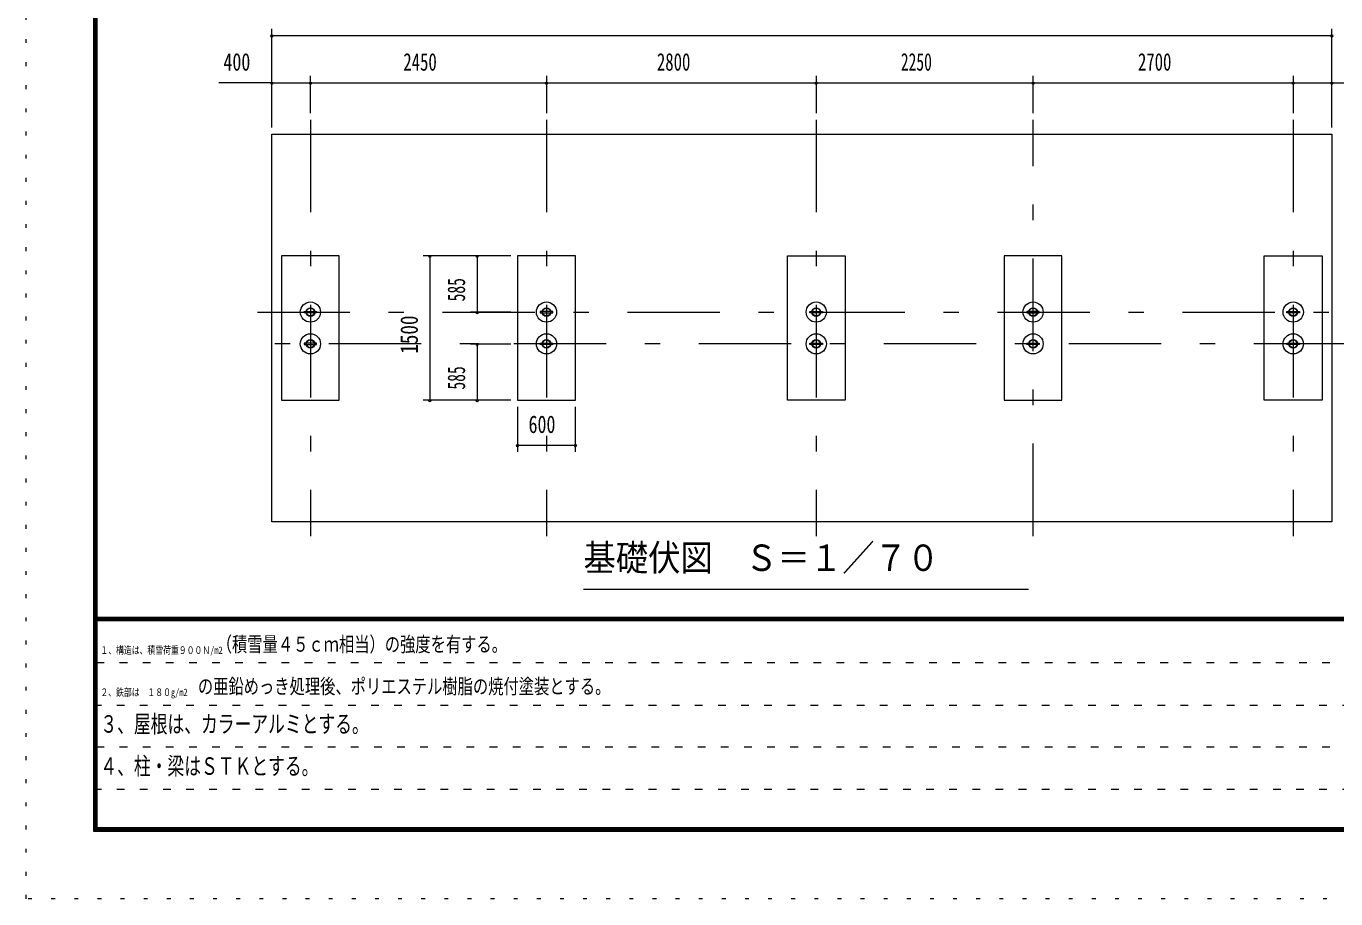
# Model space of a CAD drawing. Units: millimetres, scale not verified, with parts at other scales. Extents: x -31545 to 31552, y -14700 to 14700.
# Drawn here: x -10028 to 3563, y -14700 to -5647 of the extents above; entities that cross this region are included whole.
import ezdxf
from ezdxf.enums import TextEntityAlignment as Align

# ---------------------------------------------------------------- set-up
doc = ezdxf.new("R2010")
doc.units = ezdxf.units.MM
doc.header["$LTSCALE"] = 80
for name, pattern in [('USER1', [3, 1, -2]), ('USER3', [24, 12, -5, 2, -5]), ('USER4', [3, 0.5, -2.5])]:
    doc.linetypes.add(name, pattern=pattern)
doc.layers.add('0-1_0-F1TEXT', color=7, linetype='Continuous')
for name, color, linetype, lineweight in [('0-2_1-07BOLD', 7, 'Continuous', 18), ('0-3_1-27CENTER', 3, 'USER3', 18), ('0-5_1-57DIM', 3, 'Continuous', 18), ('0-C_F-F1PAPER', 5, 'Continuous', 18), ('0-D_F-E_J_ADD', 5, 'USER4', 18)]:
    doc.layers.add(name, color=color, linetype=linetype, lineweight=lineweight)
doc.styles.add('ＭＳ ゴシック', font='')
doc.styles.get('ＭＳ ゴシック').set_extended_font_data('MS Gothic')

msp = doc.modelspace()

# ---------------------------------------------------------------- linework, layer by layer
at = {"layer": '0-2_1-07BOLD'}
for p, q in [((-7143.51, -8605.96), (-7122.58, -8605.96)), ((-7118.33, -8605.96), (-7038.69, -8605.96)), ((-7038.69, -8618.96), (-7118.33, -8618.96)), ((-4693.51, -8618.96), (-4672.58, -8618.96)), ((-4588.68, -8605.96), (-4668.33, -8605.96)), ((-4668.33, -8618.96), (-4588.68, -8618.96)), ((-1893.51, -8605.96), (-1872.58, -8605.96)), ((-1868.33, -8605.96), (-1788.68, -8605.96)), ((-1788.68, -8618.96), (-1868.33, -8618.96)), ((356.49, -8618.96), (377.42, -8618.96)), ((461.31, -8605.96), (381.67, -8605.96)), ((381.67, -8618.96), (461.31, -8618.96)), ((3056.49, -8605.96), (3077.42, -8605.96)), ((3081.67, -8605.96), (3161.32, -8605.96)), ((3161.32, -8618.96), (3081.67, -8618.96)), ((-7122.58, -8935.96), (-7143.51, -8935.96)), ((-7038.69, -8935.96), (-7118.33, -8935.96)), ((-7118.33, -8948.96), (-7038.69, -8948.96)), ((-4693.51, -8935.96), (-4672.58, -8935.96)), ((-4668.33, -8935.96), (-4588.68, -8935.96)), ((-4588.68, -8948.96), (-4668.33, -8948.96)), ((-1893.51, -8935.96), (-1872.58, -8935.96)), ((-1868.33, -8935.96), (-1788.68, -8935.96)), ((-1788.68, -8948.96), (-1868.33, -8948.96)), ((356.49, -8935.96), (377.42, -8935.96)), ((381.67, -8935.96), (461.31, -8935.96)), ((461.31, -8948.96), (381.67, -8948.96)), ((3056.49, -8935.96), (3077.42, -8935.96)), ((3081.67, -8935.96), (3161.31, -8935.96)), ((3161.31, -8948.96), (3081.67, -8948.96))]:
    msp.add_line(p, q, dxfattribs=at)
for points in [[(-7478.51, -6767.46), (3521.49, -6767.46), (3521.49, -10787.46), (-7478.51, -10787.46)], [(-7378.51, -8027.46), (-7378.51, -9527.46), (-6778.51, -9527.46), (-6778.51, -8027.46)], [(-4928.51, -8027.46), (-4928.51, -9527.46), (-4328.51, -9527.46), (-4328.51, -8027.46)], [(-2128.51, -8027.46), (-1528.51, -8027.46), (-1528.51, -9527.46), (-2128.51, -9527.46)], [(121.49, -8027.46), (121.49, -9527.46), (721.49, -9527.46), (721.49, -8027.46)], [(2821.49, -8027.46), (3421.49, -8027.46), (3421.49, -9527.46), (2821.49, -9527.46)]]:
    msp.add_lwpolyline(points, close=True, dxfattribs=at)
for points in [[(-7122.58, -8618.96), (-7143.51, -8618.96), (-7143.51, -8605.96)], [(-7034.43, -8605.96), (-7013.51, -8605.96), (-7013.51, -8618.96), (-7034.43, -8618.96)], [(-4672.58, -8605.96), (-4693.51, -8605.96), (-4693.51, -8618.96)], [(-4584.43, -8618.96), (-4563.51, -8618.96), (-4563.51, -8605.96), (-4584.43, -8605.96)], [(-1872.58, -8618.96), (-1893.51, -8618.96), (-1893.51, -8605.96)], [(-1784.43, -8605.96), (-1763.5, -8605.96), (-1763.5, -8618.96), (-1784.43, -8618.96)], [(377.42, -8605.96), (356.49, -8605.96), (356.49, -8618.96)], [(465.57, -8618.96), (486.49, -8618.96), (486.49, -8605.96), (465.57, -8605.96)], [(3077.42, -8618.96), (3056.49, -8618.96), (3056.49, -8605.96)], [(3165.57, -8605.96), (3186.5, -8605.96), (3186.5, -8618.96), (3165.57, -8618.96)], [(-7143.51, -8935.96), (-7143.51, -8948.96), (-7122.58, -8948.96)], [(-7034.43, -8948.96), (-7013.51, -8948.96), (-7013.51, -8935.96), (-7034.43, -8935.96)], [(-4672.58, -8948.96), (-4693.51, -8948.96), (-4693.51, -8935.96)], [(-4584.43, -8935.96), (-4563.51, -8935.96), (-4563.51, -8948.96), (-4584.43, -8948.96)], [(-1872.58, -8948.96), (-1893.51, -8948.96), (-1893.51, -8935.96)], [(-1784.43, -8935.96), (-1763.5, -8935.96), (-1763.5, -8948.96), (-1784.43, -8948.96)], [(377.42, -8948.96), (356.49, -8948.96), (356.49, -8935.96)], [(465.57, -8935.96), (486.49, -8935.96), (486.49, -8948.96), (465.57, -8948.96)], [(3077.42, -8948.96), (3056.49, -8948.96), (3056.49, -8935.96)], [(3165.57, -8935.96), (3186.5, -8935.96), (3186.5, -8948.96), (3165.57, -8948.96)]]:
    msp.add_lwpolyline(points, dxfattribs=at)
for centre, radius in [((-7078.51, -8612.46), 105), ((-4628.51, -8612.46), 105), ((-1828.51, -8612.46), 105), ((421.49, -8612.46), 105), ((3121.49, -8612.46), 105), ((-7078.51, -8612.46), 44.55), ((-7078.51, -8612.46), 40.35), ((-4628.51, -8612.46), 44.55), ((-4628.51, -8612.46), 40.35), ((-1828.51, -8612.46), 44.55), ((-1828.51, -8612.46), 40.35), ((421.49, -8612.46), 44.55), ((421.49, -8612.46), 40.35), ((3121.49, -8612.46), 44.55), ((3121.49, -8612.46), 40.35), ((-7078.51, -8942.46), 105), ((-7078.51, -8942.46), 44.55), ((-7078.51, -8942.46), 40.35), ((-4628.51, -8942.46), 105), ((-4628.51, -8942.46), 44.55), ((-4628.51, -8942.46), 40.35), ((-1828.51, -8942.46), 105), ((-1828.51, -8942.46), 44.55), ((-1828.51, -8942.46), 40.35), ((421.49, -8942.46), 105), ((421.49, -8942.46), 44.55), ((421.49, -8942.46), 40.35), ((3121.49, -8942.46), 105), ((3121.49, -8942.46), 44.55), ((3121.49, -8942.46), 40.35)]:
    msp.add_circle(centre, radius, dxfattribs=at)
at = {"layer": '0-3_1-27CENTER'}
for p, q in [((-7078.51, -6617.46), (-7078.51, -10937.46)), ((-4628.51, -6617.46), (-4628.51, -10937.46)), ((-1828.51, -6617.46), (-1828.51, -10937.46)), ((421.49, -10937.46), (421.49, -6617.46)), ((3121.49, -6617.46), (3121.49, -10937.46)), ((-7628.51, -8612.46), (3671.49, -8612.46)), ((3671.49, -8942.46), (-7628.51, -8942.46))]:
    msp.add_line(p, q, dxfattribs=at)
at = {"layer": '0-5_1-57DIM'}
for p, q in [((-7478.51, -6697.46), (-7478.51, -5672.46)), ((3521.49, -6697.46), (3521.49, -5672.46)), ((-7464.51, -5742.46), (-7492.51, -5742.46)), ((-7478.51, -5742.46), (3521.49, -5742.46)), ((3535.49, -5742.46), (3507.49, -5742.46)), ((-7478.51, -6232.46), (-8028.01, -6232.46)), ((-7464.51, -6232.46), (-7492.51, -6232.46)), ((-7478.51, -6232.46), (-7078.51, -6232.46)), ((-7064.51, -6232.46), (-7092.51, -6232.46)), ((-7078.51, -6547.46), (-7078.51, -6162.46)), ((-7078.51, -6232.46), (-4628.51, -6232.46)), ((-4614.51, -6232.46), (-4642.51, -6232.46)), ((-4628.51, -6162.46), (-4628.51, -6547.46)), ((-4628.51, -6232.46), (-1828.51, -6232.46)), ((-1814.51, -6232.46), (-1842.51, -6232.46)), ((-1828.51, -6162.46), (-1828.51, -6547.46)), ((-1828.51, -6232.46), (421.49, -6232.46)), ((435.49, -6232.46), (407.49, -6232.46)), ((421.49, -6547.46), (421.49, -6162.46)), ((421.49, -6232.46), (3121.49, -6232.46)), ((3135.49, -6232.46), (3107.49, -6232.46)), ((3121.49, -6162.46), (3121.49, -6547.46)), ((3121.49, -6232.46), (3521.49, -6232.46)), ((3535.49, -6232.46), (3507.49, -6232.46)), ((3521.49, -6232.46), (4070.99, -6232.46)), ((-4998.51, -8027.46), (-5908.51, -8027.46)), ((-5824.51, -8027.46), (-5852.51, -8027.46)), ((-5838.51, -8027.46), (-5838.51, -9527.46)), ((-5334.51, -8027.46), (-5362.51, -8027.46)), ((-5348.51, -8027.46), (-5348.51, -8612.46)), ((-4998.51, -8612.46), (-5418.51, -8612.46)), ((-5334.51, -8612.46), (-5362.51, -8612.46)), ((-5418.51, -8942.46), (-4998.51, -8942.46)), ((-5334.51, -8942.46), (-5362.51, -8942.46)), ((-5348.51, -8942.46), (-5348.51, -9527.46)), ((-4998.51, -9527.46), (-5908.51, -9527.46)), ((-5824.51, -9527.46), (-5852.51, -9527.46)), ((-5334.51, -9527.46), (-5362.51, -9527.46)), ((-4928.51, -9597.46), (-4928.51, -10062.27)), ((-4328.51, -10062.27), (-4328.51, -9597.46)), ((-4914.51, -9992.27), (-4942.51, -9992.27)), ((-4928.51, -9992.27), (-4328.51, -9992.27)), ((-4314.51, -9992.27), (-4342.51, -9992.27)), ((-4244.64, -11487.46), (375.36, -11487.46))]:
    msp.add_line(p, q, dxfattribs=at)
for centre in [(-7478.51, -5742.46), (3521.49, -5742.46), (-7478.51, -6232.46), (-7078.51, -6232.46), (-4628.51, -6232.46), (-1828.51, -6232.46), (421.49, -6232.46), (3121.49, -6232.46), (3521.49, -6232.46), (-5838.51, -8027.46), (-5348.51, -8027.46), (-5348.51, -8612.46), (-5348.51, -8942.46), (-5838.51, -9527.46), (-5348.51, -9527.46), (-4928.51, -9992.27), (-4328.51, -9992.27)]:
    msp.add_arc(centre, 14, 180, 0, dxfattribs=at)
at = {"layer": '0-C_F-F1PAPER'}
for p, q in [((30817.03, -11781), (-9292.96, -11781)), ((-9292.96, -11784.5), (30817.03, -11784.5)), ((30817.03, -11788), (-9292.96, -11788)), ((-9292.96, -11791.5), (30817.03, -11791.5)), ((30817.03, -11795), (-9292.96, -11795)), ((-9292.96, -11798.5), (30817.03, -11798.5)), ((30817.03, -11802), (-9292.96, -11802)), ((-9292.96, -11805.5), (30817.03, -11805.5)), ((30817.03, -11809), (-9292.96, -11809)), ((-9292.96, -11812.5), (30817.03, -11812.5)), ((30817.03, -11816), (-9292.96, -11816))]:
    msp.add_line(p, q, dxfattribs=at)
at = {"layer": '0-C_F-F1PAPER', "color": 6, "linetype": 'USER1'}
for p, q in [((16222.04, -12252.8), (-9327.96, -12252.8)), ((-9327.96, -12689.6), (16222.04, -12689.6)), ((16222.04, -13126.4), (-9327.96, -13126.4)), ((-9327.96, -13563.2), (12710.84, -13563.2))]:
    msp.add_line(p, q, dxfattribs=at)
at = {"layer": '0-C_F-F1PAPER'}
for points in [[(30852.03, -14000), (30852.03, 14140), (-9327.96, 14140), (-9327.96, -14000)], [(30848.53, -13996.5), (30848.53, 14136.5), (-9324.46, 14136.5), (-9324.46, -13996.5)], [(30845.03, -13993), (-9320.96, -13993), (-9320.96, 14133), (30845.03, 14133)], [(30841.53, -13989.5), (30841.53, 14129.5), (-9317.46, 14129.5), (-9317.46, -13989.5)], [(30838.03, -13986), (-9313.96, -13986), (-9313.96, 14126), (30838.03, 14126)], [(30834.53, -13982.5), (30834.53, 14122.5), (-9310.46, 14122.5), (-9310.46, -13982.5)], [(30831.03, -13979), (-9306.96, -13979), (-9306.96, 14119), (30831.03, 14119)], [(30827.54, -13975.5), (30827.54, 14115.5), (-9303.46, 14115.5), (-9303.46, -13975.5)], [(30824.03, -13972), (30824.03, 14112), (-9299.96, 14112), (-9299.96, -13972)], [(30820.53, -13968.5), (30820.53, 14108.5), (-9296.46, 14108.5), (-9296.46, -13968.5)], [(30817.03, -13965), (-9292.96, -13965), (-9292.96, 14105), (30817.03, 14105)]]:
    msp.add_lwpolyline(points, close=True, dxfattribs=at)
at = {"layer": '0-D_F-E_J_ADD'}
msp.add_lwpolyline([(31552.03, -14700), (-10027.97, -14700), (-10027.97, 14700), (31552.03, 14700)], close=True, dxfattribs=at)

# ---------------------------------------------------------------- texts
at = {"layer": '0-1_0-F1TEXT', "style": 'ＭＳ ゴシック'}
for s, height, width, p in [('（積雪量４５ｃｍ相当）の強度を有する。', 155, 0.75, (-8050.48, -12182.8)), ('１、構造は、積雪荷重９００Ｎ/m2', 77.49, 0.75, (-9257.96, -12182.8)), ('\u3000の亜鉛めっき処理後、ポリエステル樹脂の焼付塗装とする。', 155, 0.75, (-8404.53, -12619.6)), ('２、鉄部は\u3000１８０g/m2', 77.49, 0.75, (-9257.97, -12619.6)), ('３、屋根は、カラーアルミとする。', 182.3, 0.7, (-9257.97, -13031.53)), ('４、柱・梁はＳＴＫとする。', 182.3, 0.7, (-9257.97, -13468.33))]:
    msp.add_text(s, height=height, dxfattribs=dict(at, width=width)).set_placement(p, align=Align.BOTTOM_LEFT)
at = {"layer": '0-5_1-57DIM', "color": 7, "style": 'ＭＳ ゴシック'}
for s, height, width, p in [('400', 182.3, 0.75, (-7980.93, -6162.46)), ('2450', 182.3, 0.7, (-6113.92, -6162.46)), ('2800', 182.3, 0.7, (-3482.29, -6162.46)), ('2250', 182.3, 0.65, (-950.86, -6162.46)), ('2700', 182.3, 0.7, (1510.25, -6162.46)), ('600', 182.3, 0.75, (-4814.51, -9922.27)), ('基礎伏図\u3000Ｓ＝１／７０', 273.5, 0.9, (-4244.64, -11380.15))]:
    msp.add_text(s, height=height, dxfattribs=dict(at, width=width)).set_placement(p, align=Align.BOTTOM_LEFT)
for s, width, p in [('585', 0.65, (-5418.51, -8501.81)), ('1500', 0.8, (-5908.51, -9044.83)), ('585', 0.65, (-5418.51, -9416.81))]:
    msp.add_text(s, height=182.3, rotation=90, dxfattribs=dict(at, width=width)).set_placement(p, align=Align.BOTTOM_LEFT)

doc.saveas('drawing.dxf')
